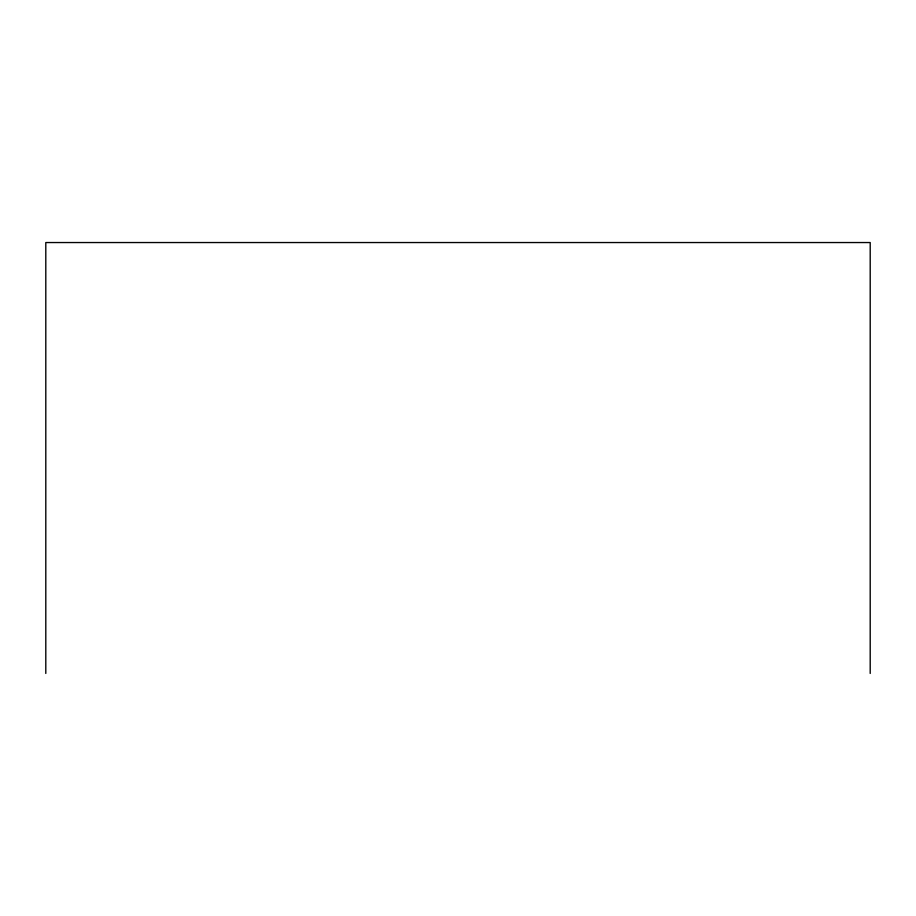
<?xml version="1.0" encoding="UTF-8"?>
<svg xmlns="http://www.w3.org/2000/svg" width="916" height="916" viewBox="0 0 916 916"><rect width="100%" height="100%" fill="white"/><g stroke="black" fill="none" stroke-linecap="round" stroke-linejoin="round"><path stroke-width="1.37" d="M870.2 673.455L870.2 242.545L45.8 242.545L45.8 673.455"/></g></svg>
